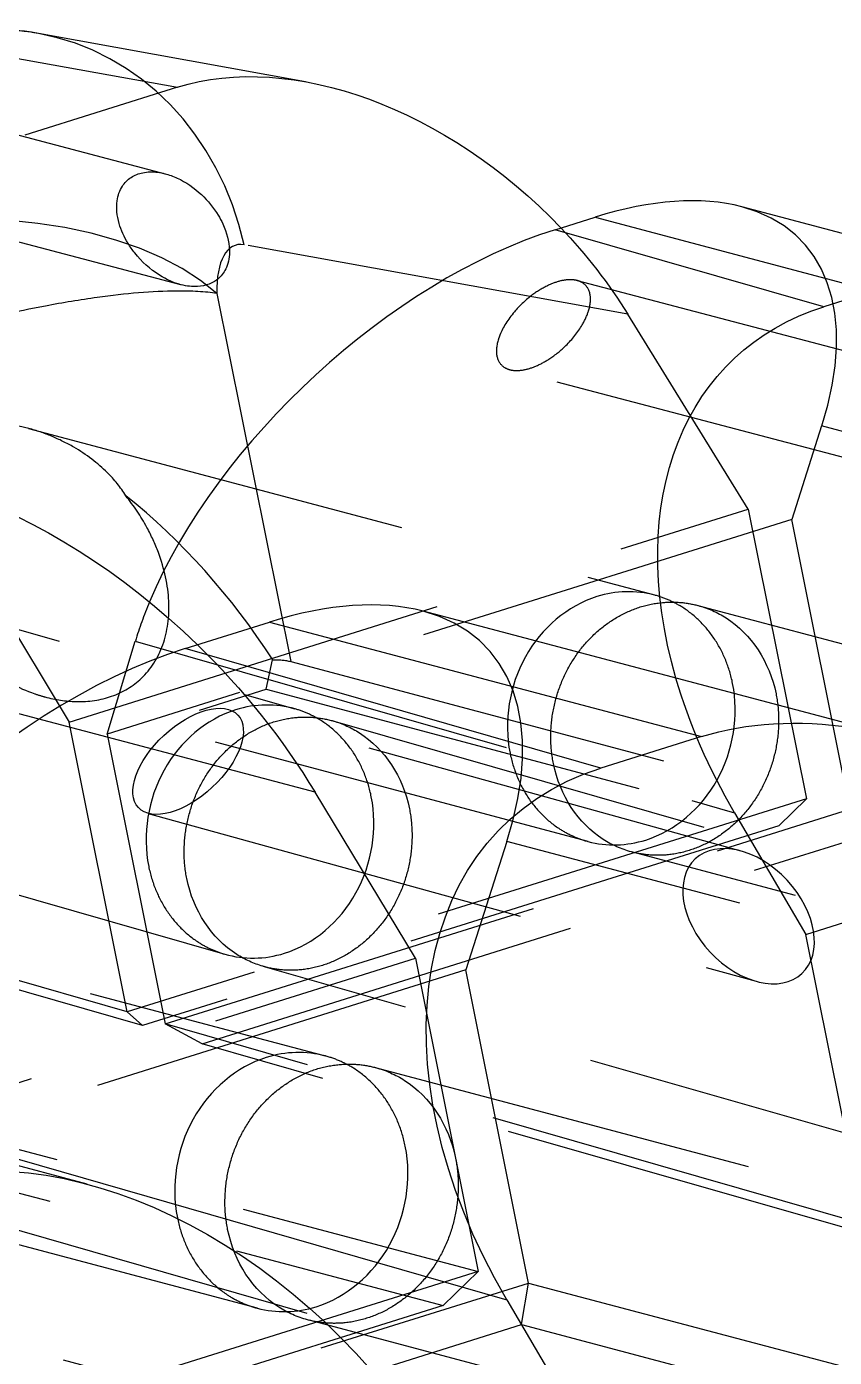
# Model space of a CAD drawing. Header units: millimetres. Extents: x -115 to -14, y 12 to 52.
# Drawn here: x -68.12 to -54.82, y 29.11 to 51.01 of the extents above; entities that cross this region are included whole.
import ezdxf

# ---------------------------------------------------------------- set-up
doc = ezdxf.new("R2010")
doc.units = ezdxf.units.MM
doc.linetypes.add('HIDDEN', pattern=[9.525, 6.35, -3.175])
doc.layers.get('0').update_dxf_attribs({"color": 253, "lineweight": 70, "true_color": 0x8faf8f})
doc.layers.add('Hidden', color=98, linetype='HIDDEN', lineweight=70, true_color=0x054805)

msp = doc.modelspace()

# ---------------------------------------------------------------- linework, layer by layer
at = {"color": 98, "lineweight": -3, "true_color": 0x054805}
for p, q in [((-63.526, 50.103), (-67.92, 50.898)), ((-69.823, 50.771), (-65.635, 50.014)), ((-65.635, 50.014), (-68.147, 49.227)), ((-51.049, 46.636), (-56.345, 48.046)), ((-59.419, 47.669), (-58.757, 47.876)), ((-58.757, 47.876), (-54.179, 46.658)), ((-54.997, 46.401), (-59.419, 47.669)), ((-54.179, 46.658), (-54.997, 46.401)), ((-53.726, 39.308), (-61.589, 41.392)), ((-65.505, 40.779), (-64.118, 41.213)), ((-64.118, 41.213), (-57.008, 39.329)), ((-58.664, 38.81), (-65.505, 40.779)), ((-57.008, 39.329), (-58.664, 38.81)), ((-67.121, 31.966), (-73.697, 33.716)), ((-72.754, 33.671), (-60.212, 30.061)), ((-60.212, 30.061), (-58.605, 27.316))]:
    msp.add_line(p, q, dxfattribs=at)
for centre, major_axis, ratio, start_param, end_param in [((-68.792, 46.076), (0.872, 4.822), 0.889727, 6.283065, 6.721292), ((-60.395, 42.76), (5.052, 4.708), 0.517882, 0.314021, 0.824748), ((-60.962, 42.582), (5.012, 4.661), 0.527134, 0.835019, 2.28144), ((-65.845, 35.837), (5.309, 4.948), 0.517308, 0.314407, 0.824126), ((-67.119, 35.437), (5.263, 4.892), 0.527716, 0.835682, 2.406478)]:
    msp.add_ellipse(centre, major_axis=major_axis, ratio=ratio, start_param=start_param, end_param=end_param, dxfattribs=at)
at = {"color": 98, "lineweight": -3, "true_color": 0x054805, "extrusion": (3.92486e-17, 5.40407e-19, -1)}
msp.add_ellipse((-62.495, 44.938), major_axis=(-4.423, 4.302), ratio=0.680515, start_param=0.352363, end_param=1.627252, dxfattribs=at)
at = {"color": 98, "lineweight": -3, "true_color": 0x054805, "extrusion": (-3.57094e-17, 8.01783e-17, -1)}
msp.add_ellipse((-51.099, 39.756), major_axis=(-5.332, 5.83), ratio=0.6761, start_param=5.344012, end_param=6.589078, dxfattribs=at)
at = {"color": 98, "lineweight": -3, "true_color": 0x054805, "extrusion": (-3.71187e-16, 4.51318e-16, -1)}
msp.add_ellipse((-69.003, 36.646), major_axis=(-5.746, 6.051), ratio=0.668698, start_param=0.316789, end_param=1.511269, dxfattribs=at)
at = {"color": 98, "lineweight": -3, "true_color": 0x054805, "extrusion": (2.0322e-16, -1.13226e-16, -1)}
msp.add_ellipse((-52.808, 32.382), major_axis=(-5.746, 6.051), ratio=0.668698, start_param=0.316789, end_param=1.887586, dxfattribs=at)
at = {"color": 98, "lineweight": -3, "true_color": 0x054805, "extrusion": (9.57677e-16, -9.67263e-16, -1)}
msp.add_ellipse((-54.577, 31.827), major_axis=(-5.592, 6.129), ratio=0.676537, start_param=5.017623, end_param=6.588419, dxfattribs=at)
at = {"color": 98, "lineweight": -3, "true_color": 0x054805, "extrusion": (-6.24128e-16, 6.70372e-16, -1)}
msp.add_ellipse((-56.233, 36.374), major_axis=(-0.878, 0.943), ratio=0.67261, dxfattribs=at)
at = {"color": 98, "lineweight": -3, "true_color": 0x054805, "extrusion": (1.65191e-15, -1.72309e-15, -1)}
msp.add_ellipse((-66.325, 25.882), major_axis=(-5.04, 5.319), ratio=0.669132, start_param=0.316164, end_param=1.88696, dxfattribs=at)
at = {"color": 98, "lineweight": -3, "true_color": 0x054805}
for points, knots in [([(-67.92, 50.898), (-68.329, 50.972), (-68.745, 50.997), (-69.581, 50.947), (-69.997, 50.87), (-70.399, 50.744)], [0, 0, 0, 0, 0.001257773, 0.001257773, 0.002530677, 0.002530677, 0.002530677, 0.002530677]), ([(-66.447, 47.445), (-66.511, 47.551), (-66.561, 47.661), (-66.63, 47.902), (-66.642, 48.029), (-66.614, 48.234), (-66.585, 48.316), (-66.502, 48.443), (-66.453, 48.492), (-66.339, 48.567), (-66.274, 48.593), (-66.126, 48.623), (-66.043, 48.625), (-65.918, 48.609), (-65.879, 48.601), (-65.84, 48.591)], [-0.003958025, -0.003958025, -0.003958025, -0.003958025, -0.003641526, -0.003641526, -0.003262051, -0.003262051, -0.002963183, -0.002963183, -0.002708548, -0.002708548, -0.00246326, -0.00246326, -0.002203917, -0.002203917, -0.002089768, -0.002089768, -0.002089768, -0.002089768]), ([(-65.84, 48.591), (-65.773, 48.574), (-65.705, 48.55), (-65.496, 48.454), (-65.36, 48.36), (-65.131, 48.146), (-65.038, 48.031), (-64.964, 47.909)], [-0.0020897679, -0.0020897679, -0.0020897679, -0.0020897679, -0.0018941353, -0.0018941353, -0.0014895922, -0.0014895922, -0.0011327722, -0.0011327722, -0.0011327722, -0.0011327722]), ([(-64.964, 47.909), (-64.935, 47.863), (-64.91, 47.815), (-64.819, 47.622), (-64.782, 47.475), (-64.774, 47.233), (-64.791, 47.135), (-64.857, 46.981), (-64.899, 46.921), (-64.953, 46.872)], [-0.001132772, -0.001132772, -0.001132772, -0.001132772, -0.000995652, -0.000995652, -0.000584117, -0.000584117, -0.000263176, -0.000263176, 0, 0, 0, 0]), ([(-65.574, 46.764), (-65.574, 46.764), (-65.575, 46.764), (-65.693, 46.795), (-65.814, 46.848), (-66.082, 47.016), (-66.222, 47.142), (-66.377, 47.339), (-66.414, 47.391), (-66.447, 47.445)], [-0.0049275893, -0.0049275893, -0.0049275893, -0.0049275893, -0.004926285, -0.004926285, -0.004577045, -0.004577045, -0.0041180302, -0.0041180302, -0.0039580248, -0.0039580248, -0.0039580248, -0.0039580248]), ([(-64.953, 46.872), (-64.998, 46.831), (-65.05, 46.799), (-65.169, 46.752), (-65.234, 46.739), (-65.388, 46.73), (-65.479, 46.739), (-65.574, 46.764)], [-0.0056493419, -0.0056493419, -0.0056493419, -0.0056493419, -0.0054286403, -0.0054286403, -0.0052059935, -0.0052059935, -0.0049275893, -0.0049275893, -0.0049275893, -0.0049275893])]:
    msp.add_open_spline(points, degree=3, knots=knots, dxfattribs=at)
at = {"layer": 'Hidden', "lineweight": -3}
for p, q in [((-71.74, 50.142), (-65.834, 48.59)), ((-65.577, 46.765), (-73.021, 48.721)), ((-58.222, 46.28), (-64.537, 47.421)), ((-59.054, 46.833), (-53.469, 45.365)), ((-64.985, 46.62), (-63.77, 40.564)), ((-56.238, 43.074), (-58.222, 46.28)), ((-53.241, 43.547), (-60.164, 45.367)), ((-68.085, 44.401), (-57.784, 41.659)), ((-55.031, 44.441), (-55.524, 42.902)), ((-44.822, 41.724), (-55.031, 44.441)), ((-67.418, 39.569), (-56.238, 43.074)), ((-56.238, 43.074), (-55.281, 38.304)), ((-69.354, 42.79), (-67.418, 39.569)), ((-55.524, 42.902), (-66.791, 39.37)), ((-54.567, 38.133), (-55.524, 42.902)), ((-73.687, 42.647), (-63.701, 39.786)), ((-57.07, 41.487), (-45.167, 38.319)), ((-63.368, 38.412), (-74.112, 41.259)), ((-66.791, 39.37), (-66.327, 40.9)), ((-66.327, 40.9), (-56.464, 38.074)), ((-64.175, 40.109), (-64.067, 40.593)), ((-63.77, 40.564), (-55.281, 38.304)), ((-74.359, 36.91), (-64.175, 40.109)), ((-64.175, 40.109), (-55.735, 37.863)), ((-58.872, 37.602), (-67.809, 39.981)), ((-56.357, 37.446), (-64.801, 39.778)), ((-55.292, 36.075), (-43.621, 39.734)), ((-66.461, 34.8), (-67.418, 39.569)), ((-63.074, 39.587), (-51.574, 36.293)), ((-66.791, 39.37), (-65.834, 34.601)), ((-61.717, 35.681), (-63.368, 38.412)), ((-64.849, 35.746), (-73.49, 38.222)), ((-55.281, 38.304), (-66.461, 34.8)), ((-65.834, 34.601), (-54.567, 38.133)), ((-55.735, 37.863), (-55.281, 38.304)), ((-66.115, 38.066), (-56.108, 35.302)), ((-56.464, 38.074), (-55.292, 36.075)), ((-55.735, 37.863), (-66.209, 34.576)), ((-76.278, 37.54), (-63.204, 34.076)), ((-65.224, 34.274), (-54.656, 37.594)), ((-60.21, 37.603), (-60.889, 35.489)), ((-47.173, 34.149), (-60.21, 37.603)), ((-46.256, 34.262), (-58.158, 37.431)), ((-66.461, 34.8), (-74.663, 37.15)), ((-66.209, 34.576), (-74.359, 36.91)), ((-54.335, 31.306), (-55.292, 36.075)), ((-74.092, 31.802), (-61.717, 35.681)), ((-60.889, 35.489), (-73.389, 31.571)), ((-52.723, 32.253), (-64.222, 35.547)), ((-61.717, 35.681), (-60.683, 30.53)), ((-59.856, 30.338), (-60.889, 35.489)), ((-66.461, 34.8), (-66.209, 34.576)), ((-54.335, 31.306), (-65.834, 34.601)), ((-65.224, 34.274), (-65.834, 34.601)), ((-54.083, 31.082), (-65.224, 34.274)), ((-73.758, 33.994), (-60.683, 30.53)), ((-62.377, 33.884), (-47.008, 29.812)), ((-64.315, 29.922), (-77.389, 33.386)), ((-73.87, 33.309), (-61.262, 29.969)), ((-69.608, 31.597), (-54.824, 27.342)), ((-60.683, 30.53), (-73.058, 26.651)), ((-61.262, 29.969), (-60.683, 30.53)), ((-61.375, 27.433), (-72.485, 30.39)), ((-72.355, 26.42), (-59.856, 30.338)), ((-59.969, 29.653), (-59.856, 30.338)), ((-59.856, 30.338), (-44.488, 26.266)), ((-61.262, 29.969), (-72.738, 26.367)), ((-71.582, 26.005), (-59.969, 29.653)), ((-48.119, 25.658), (-63.487, 29.73)), ((-59.969, 29.653), (-45.066, 25.705))]:
    msp.add_line(p, q, dxfattribs=at)
for centre, major_axis, ratio, start_param, end_param in [((-68.792, 46.076), (0.872, 4.822), 0.889727, 5.150873, 6.283065), ((-69.239, 45.274), (-4.899, -0.111), 0.524811, 3.648582, 5.211051), ((-60.395, 42.76), (5.052, 4.708), 0.517882, 5.537137, 6.597206), ((-64.207, 45.917), (-0.473, 1.497), 0.413322, 6.06869, 7.239737), ((-67.958, 38.431), (-4.164, 5.925), 0.612643, 4.647644, 5.15919), ((-60.962, 42.582), (5.012, 4.661), 0.527134, 2.28144, 2.405815), ((-65.845, 35.837), (5.309, 4.948), 0.517308, 5.536515, 6.597592)]:
    msp.add_ellipse(centre, major_axis=major_axis, ratio=ratio, start_param=start_param, end_param=end_param, dxfattribs=at)
at = {"layer": 'Hidden', "lineweight": -3, "extrusion": (3.92486e-17, 5.40407e-19, -1)}
msp.add_ellipse((-62.495, 44.938), major_axis=(-4.423, 4.302), ratio=0.680515, start_param=1.627252, end_param=1.922781, dxfattribs=at)
at = {"layer": 'Hidden', "lineweight": -3, "extrusion": (-3.71187e-16, 4.51318e-16, -1)}
msp.add_ellipse((-69.003, 36.646), major_axis=(-5.746, 6.051), ratio=0.668698, start_param=1.511269, end_param=1.887586, dxfattribs=at)
at = {"layer": 'Hidden', "lineweight": -3, "extrusion": (-3.01771e-16, -4.02015e-16, -1)}
msp.add_ellipse((-67.154, 34.422), major_axis=(3.578, 6.061), ratio=0.32539, start_param=6.072885, end_param=6.192295, dxfattribs=at)
at = {"layer": 'Hidden', "lineweight": -3, "extrusion": (-3.57094e-17, 8.01783e-17, -1)}
msp.add_ellipse((-51.099, 39.756), major_axis=(-5.332, 5.83), ratio=0.6761, start_param=5.018281, end_param=5.344012, dxfattribs=at)
at = {"layer": 'Hidden', "lineweight": -3}
msp.add_ellipse((-65.458, 38.922), major_axis=(0.818, 0.762), ratio=0.522491, dxfattribs=at)
for points, knots in [([(-64.985, 46.62), (-65.176, 46.65), (-65.401, 46.662), (-65.647, 46.66), (-66.041, 46.657), (-66.488, 46.618), (-66.953, 46.554), (-67.232, 46.516), (-67.518, 46.469), (-67.807, 46.413)], [0, 0, 0, 0, 0.0000730573, 0.0000730573, 0.0000730573, 0.0001899491, 0.0001899491, 0.0001899491, 0.0002599953, 0.0002599953, 0.0002599953, 0.0002599953]), ([(-59.06, 46.834), (-59.093, 46.843), (-59.129, 46.847), (-59.226, 46.847), (-59.289, 46.838), (-59.425, 46.8), (-59.497, 46.772), (-59.652, 46.693), (-59.734, 46.641), (-59.913, 46.503), (-60.007, 46.414), (-60.194, 46.194), (-60.276, 46.062), (-60.336, 45.913), (-60.344, 45.89), (-60.351, 45.868)], [-0.005815847, -0.005815847, -0.005815847, -0.005815847, -0.00560126, -0.00560126, -0.005276824, -0.005276824, -0.00494207, -0.00494207, -0.004564686, -0.004564686, -0.004088779, -0.004088779, -0.003471226, -0.003471226, -0.003359029, -0.003359029, -0.003359029, -0.003359029]), ([(-58.868, 46.332), (-58.858, 46.365), (-58.85, 46.396), (-58.827, 46.528), (-58.836, 46.616), (-58.897, 46.743), (-58.941, 46.786), (-59.018, 46.822), (-59.039, 46.829), (-59.06, 46.834)], [-0.007085911, -0.007085911, -0.007085911, -0.007085911, -0.006923684, -0.006923684, -0.006391599, -0.006391599, -0.005957052, -0.005957052, -0.005815847, -0.005815847, -0.005815847, -0.005815847]), ([(-67.807, 46.413), (-68.286, 46.322), (-68.773, 46.21), (-69.25, 46.082), (-70.013, 45.878), (-70.752, 45.634), (-71.411, 45.369), (-71.431, 45.361), (-71.451, 45.353), (-71.471, 45.345)], [0.0002599953, 0.0002599953, 0.0002599953, 0.0002599953, 0.0003769759, 0.0003769759, 0.0003769759, 0.0005640974, 0.0005640974, 0.0005640974, 0.0005698473, 0.0005698473, 0.0005698473, 0.0005698473]), ([(-60.161, 45.366), (-60.148, 45.363), (-60.135, 45.36), (-60.067, 45.35), (-60.006, 45.352), (-59.876, 45.374), (-59.807, 45.395), (-59.66, 45.457), (-59.582, 45.499), (-59.413, 45.61), (-59.323, 45.683), (-59.133, 45.869), (-59.041, 45.986), (-58.971, 46.104)], [-0.002089836, -0.002089836, -0.002089836, -0.002089836, -0.002005603, -0.002005603, -0.001673793, -0.001673793, -0.001344422, -0.001344422, -0.000990589, -0.000990589, -0.000561182, -0.000561182, 0, 0, 0, 0]), ([(-60.351, 45.868), (-60.382, 45.77), (-60.391, 45.679), (-60.365, 45.527), (-60.331, 45.466), (-60.246, 45.397), (-60.206, 45.378), (-60.161, 45.366)], [-0.003359029, -0.003359029, -0.003359029, -0.003359029, -0.002866871, -0.002866871, -0.002387567, -0.002387567, -0.002089836, -0.002089836, -0.002089836, -0.002089836]), ([(-67.341, 44.092), (-67.456, 44.159), (-67.578, 44.219), (-67.826, 44.322), (-67.952, 44.365), (-68.08, 44.399)], [-0.0014699237, -0.0014699237, -0.0014699237, -0.0014699237, -0.001039372, -0.001039372, -0.0006311047, -0.0006311047, -0.0006311047, -0.0006311047]), ([(-66.484, 43.291), (-66.569, 43.431), (-66.674, 43.559), (-66.945, 43.828), (-67.131, 43.97), (-67.341, 44.092)], [-0.002836478, -0.002836478, -0.002836478, -0.002836478, -0.002253975, -0.002253975, -0.001469924, -0.001469924, -0.001469924, -0.001469924]), ([(-65.874, 40.839), (-65.797, 41.057), (-65.763, 41.301), (-65.789, 41.82), (-65.847, 42.09), (-66, 42.498), (-66.063, 42.636), (-66.136, 42.771)], [-0.014911659, -0.014911659, -0.014911659, -0.014911659, -0.01407273, -0.01407273, -0.013235462, -0.013235462, -0.012801459, -0.012801459, -0.012801459, -0.012801459]), ([(-69.8, 41.622), (-69.729, 41.492), (-69.649, 41.366), (-69.337, 40.936), (-69.066, 40.664), (-68.516, 40.266), (-68.25, 40.126), (-67.927, 40.015), (-67.87, 39.997), (-67.814, 39.982)], [-0.005344475, -0.005344475, -0.005344475, -0.005344475, -0.004927505, -0.004927505, -0.003884719, -0.003884719, -0.003020031, -0.003020031, -0.002838118, -0.002838118, -0.002838118, -0.002838118]), ([(-57.779, 41.657), (-58.086, 41.737), (-58.417, 41.732), (-59.21, 41.483), (-59.643, 41.118), (-60.172, 40.164), (-60.265, 39.581), (-60.16, 39.056)], [0.1683154, 0.1683154, 0.1683154, 0.1683154, 0.25, 0.25, 0.375, 0.375, 0.5, 0.5, 0.5, 0.5]), ([(-57.065, 41.486), (-56.902, 41.441), (-56.746, 41.373), (-56.19, 41.017), (-55.888, 40.557), (-55.782, 40.033)], [-0.1683154, -0.1683154, -0.1683154, -0.1683154, -0.125, -0.125, 0, 0, 0, 0]), ([(-67.814, 39.982), (-67.641, 39.936), (-67.469, 39.91), (-67.094, 39.901), (-66.897, 39.93), (-66.53, 40.057), (-66.365, 40.157), (-66.07, 40.437), (-65.951, 40.623), (-65.874, 40.839)], [-0.002838118, -0.002838118, -0.002838118, -0.002838118, -0.002274279, -0.002274279, -0.001567249, -0.001567249, -0.000830563, -0.000830563, 0, 0, 0, 0]), ([(-58.877, 37.603), (-58.57, 37.523), (-58.239, 37.529), (-57.447, 37.778), (-57.013, 38.143), (-56.484, 39.097), (-56.391, 39.68), (-56.496, 40.205)], [0.6683154, 0.6683154, 0.6683154, 0.6683154, 0.75, 0.75, 0.875, 0.875, 1, 1, 1, 1]), ([(-63.695, 39.785), (-64.011, 39.873), (-64.353, 39.871), (-65.156, 39.619), (-65.59, 39.254), (-66.119, 38.299), (-66.212, 37.716), (-66.107, 37.192)], [0.1656124, 0.1656124, 0.1656124, 0.1656124, 0.25, 0.25, 0.375, 0.375, 0.5, 0.5, 0.5, 0.5]), ([(-63.068, 39.586), (-62.917, 39.541), (-62.771, 39.476), (-62.223, 39.125), (-61.921, 38.666), (-61.816, 38.142)], [-0.1656124, -0.1656124, -0.1656124, -0.1656124, -0.125, -0.125, 0, 0, 0, 0]), ([(-58.163, 37.432), (-58.326, 37.477), (-58.482, 37.545), (-59.039, 37.901), (-59.341, 38.36), (-59.446, 38.885)], [-0.6683154, -0.6683154, -0.6683154, -0.6683154, -0.625, -0.625, -0.5, -0.5, -0.5, -0.5]), ([(-64.854, 35.748), (-64.539, 35.659), (-64.197, 35.662), (-63.393, 35.913), (-62.96, 36.279), (-62.431, 37.233), (-62.338, 37.816), (-62.443, 38.34)], [0.6656124, 0.6656124, 0.6656124, 0.6656124, 0.75, 0.75, 0.875, 0.875, 1, 1, 1, 1]), ([(-64.227, 35.549), (-64.379, 35.594), (-64.524, 35.659), (-65.072, 36.009), (-65.374, 36.469), (-65.479, 36.993)], [-0.6656124, -0.6656124, -0.6656124, -0.6656124, -0.625, -0.625, -0.5, -0.5, -0.5, -0.5]), ([(-63.199, 34.075), (-63.513, 34.156), (-63.851, 34.15), (-64.662, 33.896), (-65.105, 33.522), (-65.647, 32.545), (-65.742, 31.948), (-65.635, 31.411)], [0.1684793, 0.1684793, 0.1684793, 0.1684793, 0.25, 0.25, 0.375, 0.375, 0.5, 0.5, 0.5, 0.5]), ([(-62.372, 33.883), (-62.205, 33.837), (-62.044, 33.767), (-61.474, 33.402), (-61.164, 32.932), (-61.057, 32.395)], [-0.1684793, -0.1684793, -0.1684793, -0.1684793, -0.125, -0.125, 0, 0, 0, 0]), ([(-64.32, 29.923), (-64.006, 29.842), (-63.668, 29.848), (-62.857, 30.102), (-62.413, 30.476), (-61.871, 31.453), (-61.776, 32.05), (-61.884, 32.587)], [0.6684793, 0.6684793, 0.6684793, 0.6684793, 0.75, 0.75, 0.875, 0.875, 1, 1, 1, 1]), ([(-63.492, 29.732), (-63.659, 29.778), (-63.82, 29.847), (-64.39, 30.212), (-64.7, 30.683), (-64.807, 31.219)], [-0.6684793, -0.6684793, -0.6684793, -0.6684793, -0.625, -0.625, -0.5, -0.5, -0.5, -0.5])]:
    msp.add_open_spline(points, degree=3, knots=knots, dxfattribs=at)
for points in [[(-58.971, 46.104), (-58.926, 46.182), (-58.891, 46.259), (-58.868, 46.332)], [(-68.08, 44.399), (-68.203, 44.432), (-68.329, 44.458), (-68.456, 44.474)], [(-66.136, 42.771), (-66.235, 42.952), (-66.352, 43.127), (-66.484, 43.291)], [(-57.541, 41.573), (-57.618, 41.607), (-57.698, 41.634), (-57.779, 41.657)], [(-58.366, 41.311), (-58.253, 41.373), (-58.136, 41.424), (-58.016, 41.462)], [(-58.016, 41.462), (-57.896, 41.499), (-57.774, 41.523), (-57.651, 41.535)], [(-57.651, 41.535), (-57.552, 41.543), (-57.453, 41.544), (-57.355, 41.537)], [(-57.317, 41.453), (-57.389, 41.499), (-57.463, 41.538), (-57.541, 41.573)], [(-57.355, 41.537), (-57.257, 41.527), (-57.16, 41.51), (-57.065, 41.486)], [(-57.028, 41.221), (-57.117, 41.308), (-57.214, 41.387), (-57.317, 41.453)], [(-58.686, 41.09), (-58.585, 41.173), (-58.478, 41.248), (-58.366, 41.311)], [(-56.79, 40.927), (-56.86, 41.033), (-56.941, 41.132), (-57.028, 41.221)], [(-58.966, 40.805), (-58.88, 40.908), (-58.787, 41.004), (-58.686, 41.09)], [(-59.194, 40.469), (-59.127, 40.588), (-59.051, 40.701), (-58.966, 40.805)], [(-56.61, 40.584), (-56.66, 40.705), (-56.72, 40.82), (-56.79, 40.927)], [(-56.496, 40.205), (-56.523, 40.336), (-56.561, 40.463), (-56.61, 40.584)], [(-59.36, 40.094), (-59.315, 40.224), (-59.26, 40.35), (-59.194, 40.469)], [(-59.46, 39.695), (-59.437, 39.83), (-59.404, 39.964), (-59.36, 40.094)], [(-55.782, 40.033), (-55.756, 39.902), (-55.742, 39.767), (-55.739, 39.631)], [(-64.05, 39.57), (-63.93, 39.608), (-63.807, 39.632), (-63.685, 39.644)], [(-63.473, 39.702), (-63.545, 39.735), (-63.62, 39.762), (-63.695, 39.785)], [(-63.685, 39.644), (-63.58, 39.653), (-63.476, 39.653), (-63.373, 39.644)], [(-63.264, 39.589), (-63.331, 39.631), (-63.401, 39.669), (-63.473, 39.702)], [(-63.373, 39.644), (-63.27, 39.633), (-63.168, 39.614), (-63.068, 39.586)], [(-59.489, 39.286), (-59.49, 39.422), (-59.481, 39.559), (-59.46, 39.695)], [(-64.72, 39.198), (-64.619, 39.282), (-64.511, 39.357), (-64.399, 39.42)], [(-64.399, 39.42), (-64.287, 39.482), (-64.17, 39.533), (-64.05, 39.57)], [(-62.975, 39.356), (-63.064, 39.444), (-63.16, 39.522), (-63.264, 39.589)], [(-55.739, 39.631), (-55.738, 39.495), (-55.747, 39.358), (-55.768, 39.223)], [(-65, 38.914), (-64.914, 39.017), (-64.82, 39.112), (-64.72, 39.198)], [(-62.736, 39.063), (-62.807, 39.169), (-62.887, 39.268), (-62.975, 39.356)], [(-59.446, 38.885), (-59.472, 39.016), (-59.486, 39.15), (-59.489, 39.286)], [(-55.768, 39.223), (-55.791, 39.087), (-55.824, 38.953), (-55.868, 38.823)], [(-62.557, 38.72), (-62.607, 38.841), (-62.667, 38.955), (-62.736, 39.063)], [(-60.16, 39.056), (-60.133, 38.925), (-60.095, 38.798), (-60.046, 38.676)], [(-65.227, 38.578), (-65.161, 38.697), (-65.084, 38.809), (-65, 38.914)], [(-55.868, 38.823), (-55.913, 38.694), (-55.968, 38.568), (-56.035, 38.448)], [(-65.394, 38.203), (-65.349, 38.333), (-65.293, 38.458), (-65.227, 38.578)], [(-62.443, 38.34), (-62.469, 38.471), (-62.508, 38.598), (-62.557, 38.72)], [(-60.046, 38.676), (-59.996, 38.556), (-59.936, 38.441), (-59.867, 38.333)], [(-59.867, 38.333), (-59.796, 38.227), (-59.715, 38.129), (-59.628, 38.04)], [(-56.035, 38.448), (-56.101, 38.329), (-56.177, 38.217), (-56.262, 38.112)], [(-65.494, 37.803), (-65.471, 37.939), (-65.438, 38.073), (-65.394, 38.203)], [(-61.816, 38.142), (-61.79, 38.01), (-61.776, 37.876), (-61.773, 37.74)], [(-56.262, 38.112), (-56.348, 38.009), (-56.442, 37.914), (-56.542, 37.828)], [(-59.628, 38.04), (-59.539, 37.952), (-59.442, 37.874), (-59.339, 37.808)], [(-65.523, 37.395), (-65.524, 37.531), (-65.515, 37.668), (-65.494, 37.803)], [(-61.773, 37.74), (-61.771, 37.604), (-61.781, 37.467), (-61.802, 37.331)], [(-59.339, 37.808), (-59.267, 37.762), (-59.193, 37.722), (-59.115, 37.688)], [(-59.115, 37.688), (-59.038, 37.654), (-58.958, 37.626), (-58.877, 37.603)], [(-56.542, 37.828), (-56.643, 37.744), (-56.75, 37.669), (-56.862, 37.606)], [(-57.212, 37.456), (-57.332, 37.418), (-57.454, 37.394), (-57.577, 37.382)], [(-56.862, 37.606), (-56.975, 37.544), (-57.092, 37.493), (-57.212, 37.456)], [(-65.479, 36.993), (-65.506, 37.124), (-65.52, 37.259), (-65.523, 37.395)], [(-61.802, 37.331), (-61.825, 37.196), (-61.857, 37.062), (-61.901, 36.932)], [(-57.873, 37.381), (-57.971, 37.391), (-58.068, 37.407), (-58.163, 37.432)], [(-57.577, 37.382), (-57.676, 37.374), (-57.775, 37.373), (-57.873, 37.381)], [(-66.107, 37.192), (-66.08, 37.061), (-66.042, 36.934), (-65.993, 36.812)], [(-65.993, 36.812), (-65.943, 36.691), (-65.882, 36.577), (-65.813, 36.469)], [(-61.901, 36.932), (-61.947, 36.802), (-62.002, 36.676), (-62.068, 36.557)], [(-65.813, 36.469), (-65.742, 36.363), (-65.662, 36.265), (-65.575, 36.176)], [(-62.068, 36.557), (-62.134, 36.438), (-62.211, 36.325), (-62.296, 36.221)], [(-65.575, 36.176), (-65.486, 36.088), (-65.389, 36.01), (-65.286, 35.944)], [(-62.296, 36.221), (-62.382, 36.118), (-62.475, 36.022), (-62.575, 35.937)], [(-65.286, 35.944), (-65.219, 35.901), (-65.149, 35.863), (-65.077, 35.83)], [(-62.575, 35.937), (-62.677, 35.853), (-62.784, 35.778), (-62.896, 35.715)], [(-65.077, 35.83), (-65.005, 35.798), (-64.93, 35.771), (-64.854, 35.748)], [(-62.896, 35.715), (-63.009, 35.653), (-63.126, 35.602), (-63.246, 35.564)], [(-63.923, 35.491), (-64.026, 35.502), (-64.128, 35.521), (-64.227, 35.549)], [(-63.611, 35.491), (-63.715, 35.482), (-63.82, 35.482), (-63.923, 35.491)], [(-63.246, 35.564), (-63.366, 35.527), (-63.488, 35.503), (-63.611, 35.491)], [(-62.954, 33.988), (-63.033, 34.023), (-63.115, 34.051), (-63.199, 34.075)], [(-62.97, 33.933), (-62.869, 33.942), (-62.768, 33.942), (-62.667, 33.935)], [(-62.724, 33.865), (-62.798, 33.912), (-62.875, 33.953), (-62.954, 33.988)], [(-63.702, 33.704), (-63.586, 33.767), (-63.466, 33.82), (-63.344, 33.858)], [(-63.344, 33.858), (-63.221, 33.897), (-63.095, 33.921), (-62.97, 33.933)], [(-62.429, 33.627), (-62.52, 33.717), (-62.618, 33.797), (-62.724, 33.865)], [(-62.667, 33.935), (-62.567, 33.925), (-62.468, 33.908), (-62.372, 33.883)], [(-64.03, 33.477), (-63.926, 33.563), (-63.816, 33.639), (-63.702, 33.704)], [(-62.184, 33.327), (-62.257, 33.436), (-62.339, 33.536), (-62.429, 33.627)], [(-64.316, 33.186), (-64.228, 33.291), (-64.132, 33.389), (-64.03, 33.477)], [(-62, 32.976), (-62.051, 33.099), (-62.113, 33.217), (-62.184, 33.327)], [(-64.549, 32.842), (-64.481, 32.964), (-64.403, 33.079), (-64.316, 33.186)], [(-61.884, 32.587), (-61.911, 32.721), (-61.95, 32.851), (-62, 32.976)], [(-64.72, 32.458), (-64.674, 32.591), (-64.617, 32.72), (-64.549, 32.842)], [(-64.822, 32.049), (-64.799, 32.188), (-64.765, 32.325), (-64.72, 32.458)], [(-61.057, 32.395), (-61.03, 32.261), (-61.015, 32.123), (-61.012, 31.984)], [(-64.852, 31.631), (-64.853, 31.77), (-64.843, 31.91), (-64.822, 32.049)], [(-61.012, 31.984), (-61.011, 31.845), (-61.021, 31.704), (-61.042, 31.566)], [(-64.807, 31.219), (-64.834, 31.354), (-64.849, 31.492), (-64.852, 31.631)], [(-61.042, 31.566), (-61.065, 31.427), (-61.099, 31.29), (-61.144, 31.157)], [(-65.635, 31.411), (-65.608, 31.277), (-65.568, 31.147), (-65.518, 31.022)], [(-61.144, 31.157), (-61.19, 31.024), (-61.247, 30.895), (-61.315, 30.773)], [(-65.518, 31.022), (-65.467, 30.899), (-65.405, 30.781), (-65.334, 30.671)], [(-65.334, 30.671), (-65.262, 30.563), (-65.18, 30.462), (-65.09, 30.371)], [(-61.315, 30.773), (-61.383, 30.651), (-61.461, 30.536), (-61.548, 30.429)], [(-65.09, 30.371), (-64.999, 30.281), (-64.9, 30.201), (-64.794, 30.133)], [(-61.548, 30.429), (-61.636, 30.323), (-61.732, 30.225), (-61.834, 30.138)], [(-64.794, 30.133), (-64.721, 30.086), (-64.644, 30.045), (-64.565, 30.01)], [(-64.565, 30.01), (-64.485, 29.975), (-64.403, 29.947), (-64.32, 29.923)], [(-61.834, 30.138), (-61.938, 30.052), (-62.048, 29.975), (-62.163, 29.911)], [(-62.163, 29.911), (-62.278, 29.847), (-62.398, 29.795), (-62.521, 29.757)], [(-63.197, 29.68), (-63.297, 29.69), (-63.396, 29.707), (-63.492, 29.732)], [(-62.894, 29.681), (-62.995, 29.673), (-63.096, 29.672), (-63.197, 29.68)], [(-62.521, 29.757), (-62.643, 29.718), (-62.769, 29.693), (-62.894, 29.681)]]:
    msp.add_open_spline(points, degree=3, dxfattribs=at)

doc.saveas('drawing.dxf')
